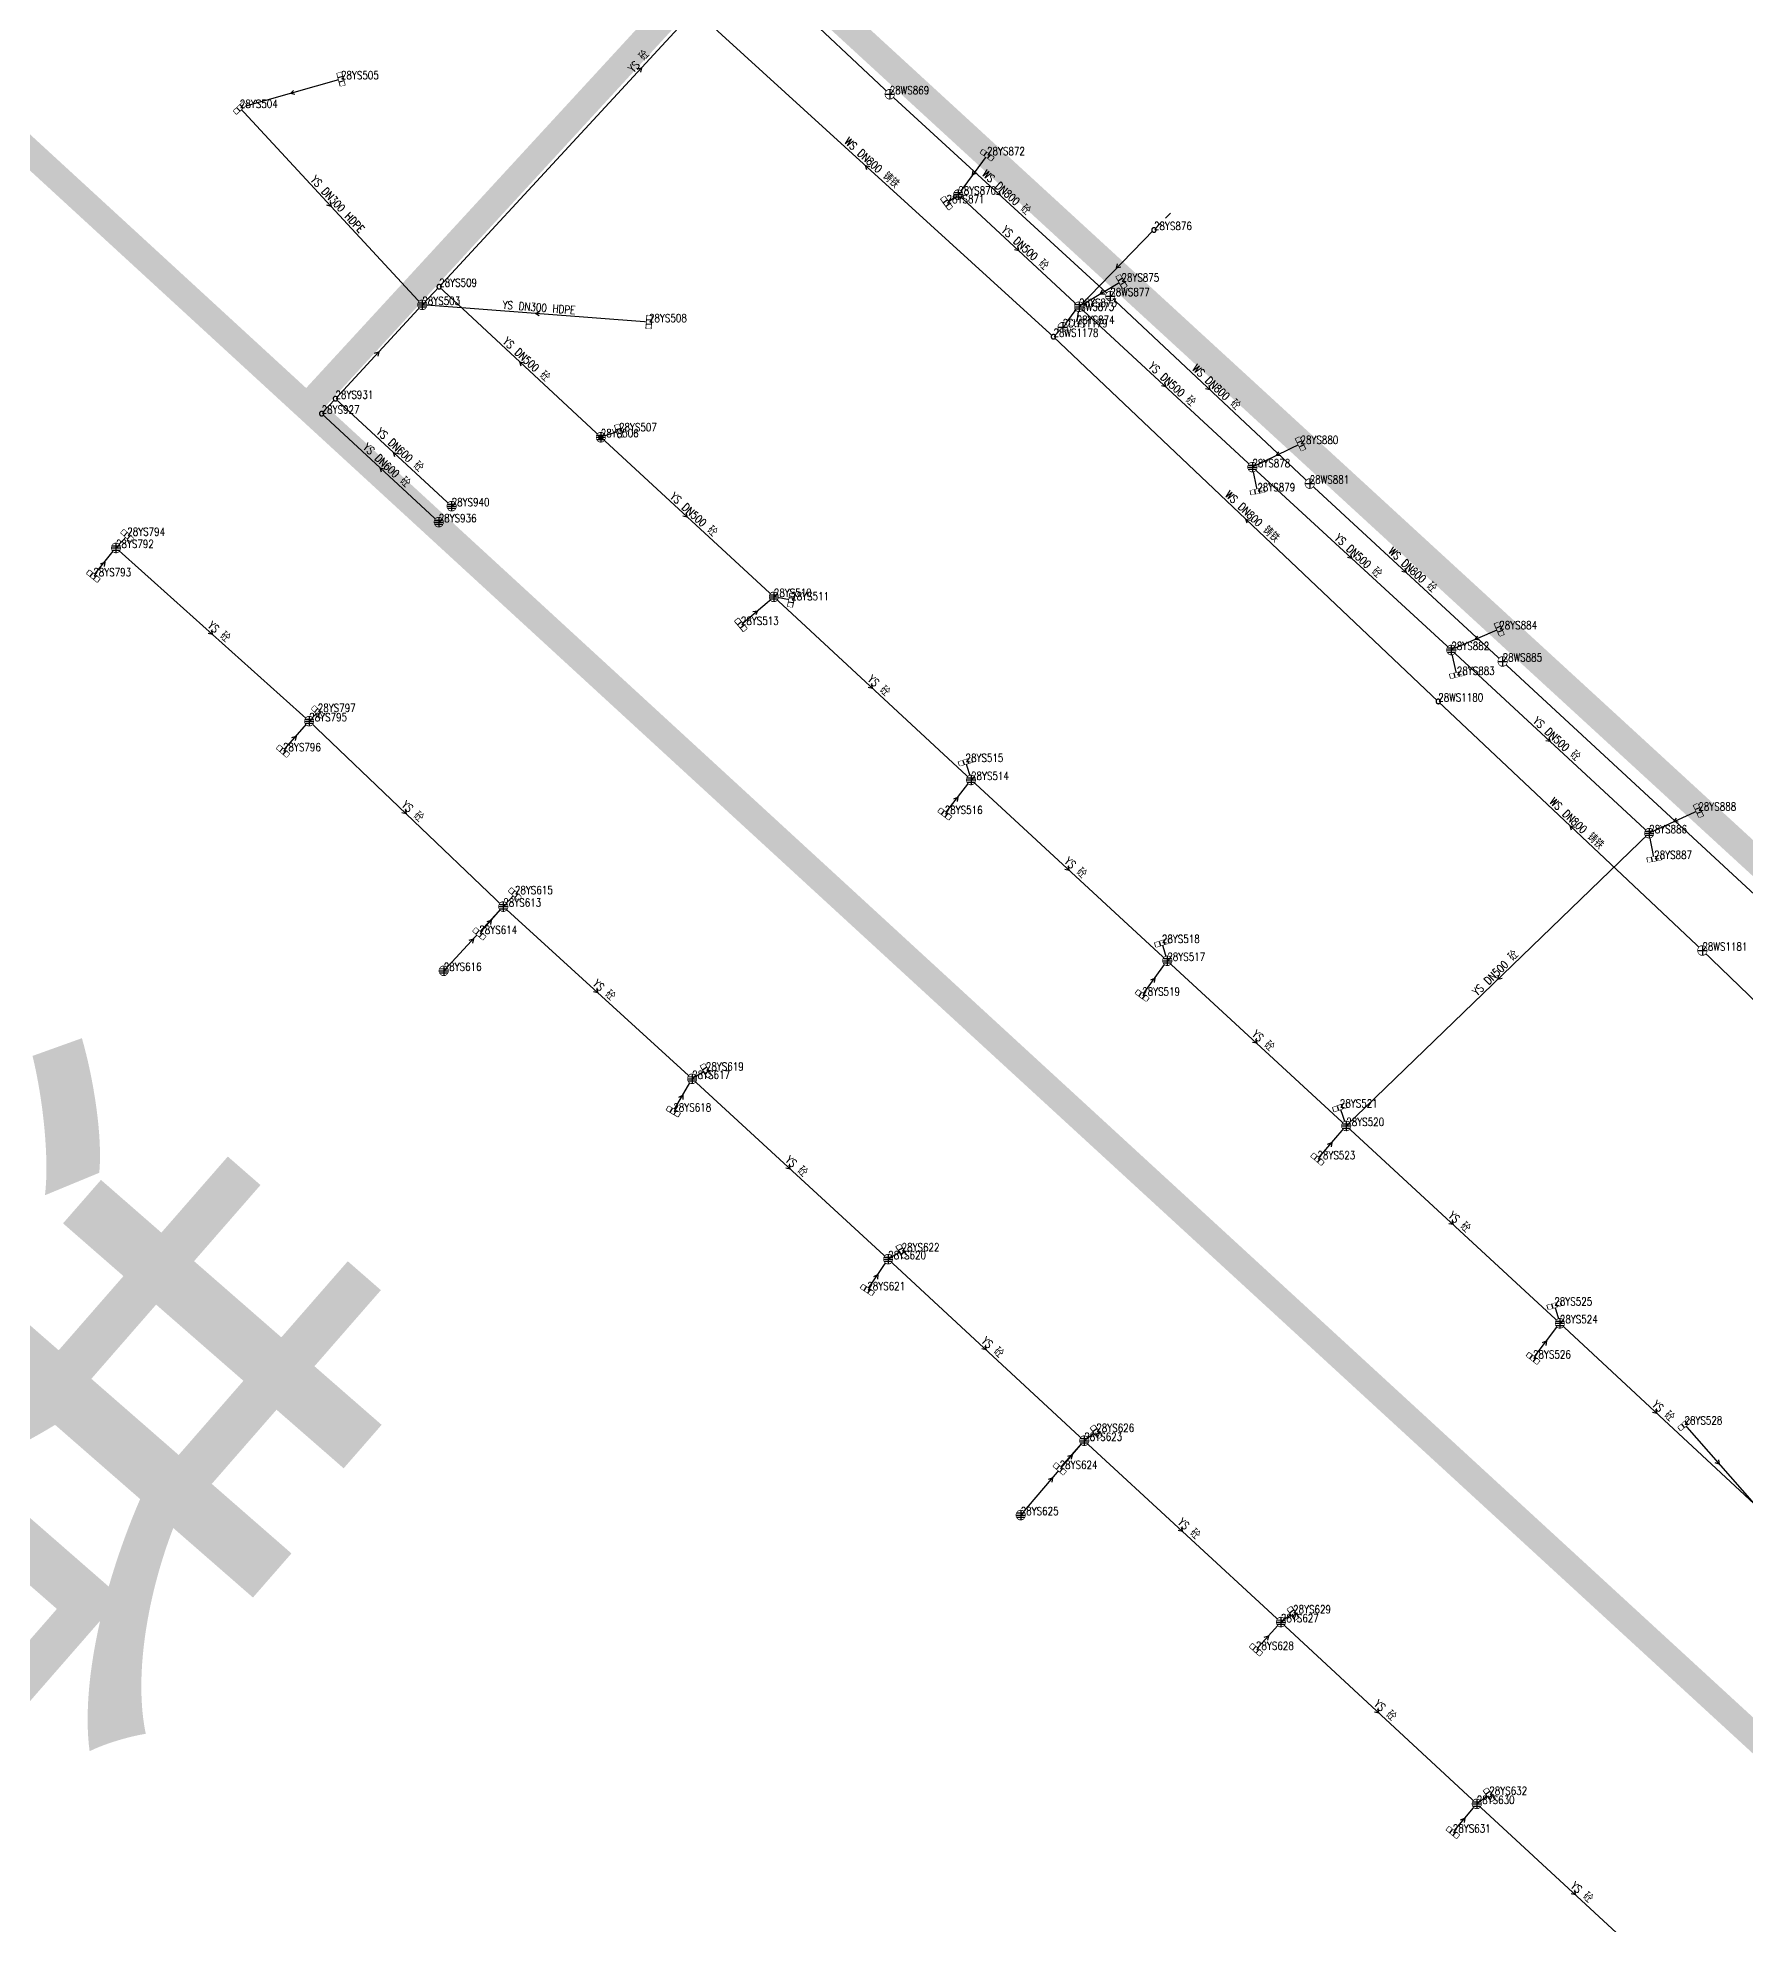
# Model space of a CAD drawing. Extents: x 78813 to 99477, y 2421021 to 2448125.
# Drawn here: x 84166.5 to 84358.6, y 2431979.2 to 2432191.4 of the extents above; entities that cross this region are included whole.
import ezdxf
from ezdxf.enums import TextEntityAlignment as Align

# ---------------------------------------------------------------- set-up
doc = ezdxf.new("R2010")
doc.units = 0
doc.set_wipeout_variables(frame=1)
doc.layers.get('0').update_dxf_attribs({"linetype": 'CONTINUOUS'})
for name, color, linetype in [('DX_WS', 16, 'CONTINUOUS'), ('DX_YS', 42, 'CONTINUOUS'), ('道路', 5, 'CONTINUOUS')]:
    doc.layers.add(name, color=color, linetype=linetype)
for name, color, linetype, true_color in [('WSLINE', 7, 'CONTINUOUS', 0x7f0000), ('YSANNEXE', 7, 'CONTINUOUS', 0xcc9900), ('YSLINE', 7, 'CONTINUOUS', 0xcc9900)]:
    doc.layers.add(name, color=color, linetype=linetype, true_color=true_color)
doc.layers.add('道路名称', color=7, linetype='CONTINUOUS', lineweight=0)
doc.styles.add('CcNameZT', font='txt.SHX', dxfattribs={"width": 0.8, "bigfont": 'HZTXT.SHX'})
doc.styles.get("Standard").update_dxf_attribs({"font": 'txt.shx', "bigfont": 'hztxt.shx'})
doc.styles.add('宋体0.7', font='', dxfattribs={"width": 0.7})
doc.styles.get('宋体0.7').set_extended_font_data('SimSun')

# ---------------------------------------------------------------- blocks, each defined once
blk = doc.blocks.new('PS管线点')
blk.add_wipeout([(0.5, 0), (0.5, 0.03), (0.5, 0.07), (0.49, 0.1), (0.48, 0.14), (0.47, 0.17), (0.46, 0.2), (0.44, 0.23), (0.42, 0.26), (0.4, 0.29), (0.38, 0.32), (0.36, 0.35), (0.33, 0.37), (0.31, 0.39), (0.28, 0.41), (0.25, 0.43), (0.22, 0.45), (0.19, 0.46), (0.15, 0.48), (0.12, 0.49), (0.09, 0.49), (0.05, 0.5), (0.02, 0.5), (-0.02, 0.5), (-0.05, 0.5), (-0.09, 0.49), (-0.12, 0.49), (-0.15, 0.48), (-0.19, 0.46), (-0.22, 0.45), (-0.25, 0.43), (-0.28, 0.41), (-0.31, 0.39), (-0.33, 0.37), (-0.36, 0.35), (-0.38, 0.32), (-0.4, 0.29), (-0.42, 0.26), (-0.44, 0.23), (-0.46, 0.2), (-0.47, 0.17), (-0.48, 0.14), (-0.49, 0.1), (-0.5, 0.07), (-0.5, 0.03), (-0.5, 0), (-0.5, -0.03), (-0.5, -0.07), (-0.49, -0.1), (-0.48, -0.14), (-0.47, -0.17), (-0.46, -0.2), (-0.44, -0.23), (-0.42, -0.26), (-0.4, -0.29), (-0.38, -0.32), (-0.36, -0.35), (-0.33, -0.37), (-0.31, -0.39), (-0.28, -0.41), (-0.25, -0.43), (-0.22, -0.45), (-0.19, -0.46), (-0.15, -0.48), (-0.12, -0.49), (-0.09, -0.49), (-0.05, -0.5), (-0.02, -0.5), (0.02, -0.5), (0.05, -0.5), (0.09, -0.49), (0.12, -0.49), (0.15, -0.48), (0.19, -0.46), (0.22, -0.45), (0.25, -0.43), (0.28, -0.41), (0.31, -0.39), (0.33, -0.37), (0.36, -0.35), (0.38, -0.32), (0.4, -0.29), (0.42, -0.26), (0.44, -0.23), (0.46, -0.2), (0.47, -0.17), (0.48, -0.14), (0.49, -0.1), (0.5, -0.07)])
blk.add_lwpolyline([(0.5, 0), (0.5, 0.03), (0.5, 0.07), (0.49, 0.1), (0.48, 0.14), (0.47, 0.17), (0.46, 0.2), (0.44, 0.23), (0.42, 0.26), (0.4, 0.29), (0.38, 0.32), (0.36, 0.35), (0.33, 0.37), (0.31, 0.39), (0.28, 0.41), (0.25, 0.43), (0.22, 0.45), (0.19, 0.46), (0.15, 0.48), (0.12, 0.49), (0.09, 0.49), (0.05, 0.5), (0.02, 0.5), (-0.02, 0.5), (-0.05, 0.5), (-0.09, 0.49), (-0.12, 0.49), (-0.15, 0.48), (-0.19, 0.46), (-0.22, 0.45), (-0.25, 0.43), (-0.28, 0.41), (-0.31, 0.39), (-0.33, 0.37), (-0.36, 0.35), (-0.38, 0.32), (-0.4, 0.29), (-0.42, 0.26), (-0.44, 0.23), (-0.46, 0.2), (-0.47, 0.17), (-0.48, 0.14), (-0.49, 0.1), (-0.5, 0.07), (-0.5, 0.03), (-0.5, 0), (-0.5, -0.03), (-0.5, -0.07), (-0.49, -0.1), (-0.48, -0.14), (-0.47, -0.17), (-0.46, -0.2), (-0.44, -0.23), (-0.42, -0.26), (-0.4, -0.29), (-0.38, -0.32), (-0.36, -0.35), (-0.33, -0.37), (-0.31, -0.39), (-0.28, -0.41), (-0.25, -0.43), (-0.22, -0.45), (-0.19, -0.46), (-0.15, -0.48), (-0.12, -0.49), (-0.09, -0.49), (-0.05, -0.5), (-0.02, -0.5), (0.02, -0.5), (0.05, -0.5), (0.09, -0.49), (0.12, -0.49), (0.15, -0.48), (0.19, -0.46), (0.22, -0.45), (0.25, -0.43), (0.28, -0.41), (0.31, -0.39), (0.33, -0.37), (0.36, -0.35), (0.38, -0.32), (0.4, -0.29), (0.42, -0.26), (0.44, -0.23), (0.46, -0.2), (0.47, -0.17), (0.48, -0.14), (0.49, -0.1), (0.5, -0.07), (0.5, 0)], close=True)
blk = doc.blocks.new('PS污水井')
blk.add_lwpolyline([(1, 0), (1, 0.07), (0.99, 0.14), (0.98, 0.21), (0.96, 0.28), (0.94, 0.34), (0.91, 0.41), (0.88, 0.47), (0.85, 0.53), (0.81, 0.59), (0.77, 0.64), (0.72, 0.69), (0.67, 0.74), (0.62, 0.79), (0.56, 0.83), (0.5, 0.87), (0.44, 0.9), (0.37, 0.93), (0.31, 0.95), (0.24, 0.97), (0.17, 0.98), (0.1, 0.99), (0.03, 1), (-0.03, 1), (-0.1, 0.99), (-0.17, 0.98), (-0.24, 0.97), (-0.31, 0.95), (-0.37, 0.93), (-0.44, 0.9), (-0.5, 0.87), (-0.56, 0.83), (-0.62, 0.79), (-0.67, 0.74), (-0.72, 0.69), (-0.77, 0.64), (-0.81, 0.59), (-0.85, 0.53), (-0.88, 0.47), (-0.91, 0.41), (-0.94, 0.34), (-0.96, 0.28), (-0.98, 0.21), (-0.99, 0.14), (-1, 0.07), (-1, 0), (-1, -0.07), (-0.99, -0.14), (-0.98, -0.21), (-0.96, -0.28), (-0.94, -0.34), (-0.91, -0.41), (-0.88, -0.47), (-0.85, -0.53), (-0.81, -0.59), (-0.77, -0.64), (-0.72, -0.69), (-0.67, -0.74), (-0.62, -0.79), (-0.56, -0.83), (-0.5, -0.87), (-0.44, -0.9), (-0.37, -0.93), (-0.31, -0.95), (-0.24, -0.97), (-0.17, -0.98), (-0.1, -0.99), (-0.03, -1), (0.03, -1), (0.1, -0.99), (0.17, -0.98), (0.24, -0.97), (0.31, -0.95), (0.37, -0.93), (0.44, -0.9), (0.5, -0.87), (0.56, -0.83), (0.62, -0.79), (0.67, -0.74), (0.72, -0.69), (0.77, -0.64), (0.81, -0.59), (0.85, -0.53), (0.88, -0.47), (0.91, -0.41), (0.94, -0.34), (0.96, -0.28), (0.98, -0.21), (0.99, -0.14), (1, 0)], close=True)
blk.add_wipeout([(1, 0), (1, 0.07), (0.99, 0.14), (0.98, 0.21), (0.96, 0.28), (0.94, 0.34), (0.91, 0.41), (0.88, 0.47), (0.85, 0.53), (0.81, 0.59), (0.77, 0.64), (0.72, 0.69), (0.67, 0.74), (0.62, 0.79), (0.56, 0.83), (0.5, 0.87), (0.44, 0.9), (0.37, 0.93), (0.31, 0.95), (0.24, 0.97), (0.17, 0.98), (0.1, 0.99), (0.03, 1), (-0.03, 1), (-0.1, 0.99), (-0.17, 0.98), (-0.24, 0.97), (-0.31, 0.95), (-0.37, 0.93), (-0.44, 0.9), (-0.5, 0.87), (-0.56, 0.83), (-0.62, 0.79), (-0.67, 0.74), (-0.72, 0.69), (-0.77, 0.64), (-0.81, 0.59), (-0.85, 0.53), (-0.88, 0.47), (-0.91, 0.41), (-0.94, 0.34), (-0.96, 0.28), (-0.98, 0.21), (-0.99, 0.14), (-1, 0.07), (-1, 0), (-1, -0.07), (-0.99, -0.14), (-0.98, -0.21), (-0.96, -0.28), (-0.94, -0.34), (-0.91, -0.41), (-0.88, -0.47), (-0.85, -0.53), (-0.81, -0.59), (-0.77, -0.64), (-0.72, -0.69), (-0.67, -0.74), (-0.62, -0.79), (-0.56, -0.83), (-0.5, -0.87), (-0.44, -0.9), (-0.37, -0.93), (-0.31, -0.95), (-0.24, -0.97), (-0.17, -0.98), (-0.1, -0.99), (-0.03, -1), (0.03, -1), (0.1, -0.99), (0.17, -0.98), (0.24, -0.97), (0.31, -0.95), (0.37, -0.93), (0.44, -0.9), (0.5, -0.87), (0.56, -0.83), (0.62, -0.79), (0.67, -0.74), (0.72, -0.69), (0.77, -0.64), (0.81, -0.59), (0.85, -0.53), (0.88, -0.47), (0.91, -0.41), (0.94, -0.34), (0.96, -0.28), (0.98, -0.21), (0.99, -0.14)])
for p, q in [((-1, 0), (0, 0)), ((0, 1), (0, 0)), ((0, 0), (0, -1)), ((0, 0), (1, 0))]:
    blk.add_line(p, q)
blk = doc.blocks.new('PS出水口')
for points in [[(0, 0), (1.97, 0)], [(1.15, -0.88), (1.97, 0), (1.11, 0.93)]]:
    blk.add_lwpolyline(points)
blk = doc.blocks.new('LX')
for p, q in [((-0.866, 0.5), (0, 0)), ((0, 0), (-0.866, -0.5))]:
    blk.add_line(p, q)
blk = doc.blocks.new('PS雨篦')
blk.add_lwpolyline([(-1.5, 0.5), (0, 0.5), (1.5, 0.5), (1.5, -0.5), (0, -0.5), (-1.5, -0.5)], close=True)
blk.add_wipeout([(-1.5, 0.5), (0, 0.5), (1.5, 0.5), (1.5, -0.5), (0, -0.5), (-1.5, -0.5)])
for p, q in [((-0.51, -0.5), (-0.51, 0.5)), ((0.49, -0.5), (0.49, 0.5))]:
    blk.add_line(p, q)
blk = doc.blocks.new('PS雨水井')
blk.add_lwpolyline([(1, 0), (1, 0.07), (0.99, 0.14), (0.98, 0.21), (0.96, 0.28), (0.94, 0.34), (0.91, 0.41), (0.88, 0.47), (0.85, 0.53), (0.81, 0.59), (0.77, 0.64), (0.72, 0.69), (0.67, 0.74), (0.62, 0.79), (0.56, 0.83), (0.5, 0.87), (0.44, 0.9), (0.37, 0.93), (0.31, 0.95), (0.24, 0.97), (0.17, 0.98), (0.1, 0.99), (0.03, 1), (-0.03, 1), (-0.1, 0.99), (-0.17, 0.98), (-0.24, 0.97), (-0.31, 0.95), (-0.37, 0.93), (-0.44, 0.9), (-0.5, 0.87), (-0.56, 0.83), (-0.62, 0.79), (-0.67, 0.74), (-0.72, 0.69), (-0.77, 0.64), (-0.81, 0.59), (-0.85, 0.53), (-0.88, 0.47), (-0.91, 0.41), (-0.94, 0.34), (-0.96, 0.28), (-0.98, 0.21), (-0.99, 0.14), (-1, 0.07), (-1, 0), (-1, -0.07), (-0.99, -0.14), (-0.98, -0.21), (-0.96, -0.28), (-0.94, -0.34), (-0.91, -0.41), (-0.88, -0.47), (-0.85, -0.53), (-0.81, -0.59), (-0.77, -0.64), (-0.72, -0.69), (-0.67, -0.74), (-0.62, -0.79), (-0.56, -0.83), (-0.5, -0.87), (-0.44, -0.9), (-0.37, -0.93), (-0.31, -0.95), (-0.24, -0.97), (-0.17, -0.98), (-0.1, -0.99), (-0.03, -1), (0.03, -1), (0.1, -0.99), (0.17, -0.98), (0.24, -0.97), (0.31, -0.95), (0.37, -0.93), (0.44, -0.9), (0.5, -0.87), (0.56, -0.83), (0.62, -0.79), (0.67, -0.74), (0.72, -0.69), (0.77, -0.64), (0.81, -0.59), (0.85, -0.53), (0.88, -0.47), (0.91, -0.41), (0.94, -0.34), (0.96, -0.28), (0.98, -0.21), (0.99, -0.14), (1, 0)], close=True)
blk.add_wipeout([(1, 0), (1, 0.07), (0.99, 0.14), (0.98, 0.21), (0.96, 0.28), (0.94, 0.34), (0.91, 0.41), (0.88, 0.47), (0.85, 0.53), (0.81, 0.59), (0.77, 0.64), (0.72, 0.69), (0.67, 0.74), (0.62, 0.79), (0.56, 0.83), (0.5, 0.87), (0.44, 0.9), (0.37, 0.93), (0.31, 0.95), (0.24, 0.97), (0.17, 0.98), (0.1, 0.99), (0.03, 1), (-0.03, 1), (-0.1, 0.99), (-0.17, 0.98), (-0.24, 0.97), (-0.31, 0.95), (-0.37, 0.93), (-0.44, 0.9), (-0.5, 0.87), (-0.56, 0.83), (-0.62, 0.79), (-0.67, 0.74), (-0.72, 0.69), (-0.77, 0.64), (-0.81, 0.59), (-0.85, 0.53), (-0.88, 0.47), (-0.91, 0.41), (-0.94, 0.34), (-0.96, 0.28), (-0.98, 0.21), (-0.99, 0.14), (-1, 0.07), (-1, 0), (-1, -0.07), (-0.99, -0.14), (-0.98, -0.21), (-0.96, -0.28), (-0.94, -0.34), (-0.91, -0.41), (-0.88, -0.47), (-0.85, -0.53), (-0.81, -0.59), (-0.77, -0.64), (-0.72, -0.69), (-0.67, -0.74), (-0.62, -0.79), (-0.56, -0.83), (-0.5, -0.87), (-0.44, -0.9), (-0.37, -0.93), (-0.31, -0.95), (-0.24, -0.97), (-0.17, -0.98), (-0.1, -0.99), (-0.03, -1), (0.03, -1), (0.1, -0.99), (0.17, -0.98), (0.24, -0.97), (0.31, -0.95), (0.37, -0.93), (0.44, -0.9), (0.5, -0.87), (0.56, -0.83), (0.62, -0.79), (0.67, -0.74), (0.72, -0.69), (0.77, -0.64), (0.81, -0.59), (0.85, -0.53), (0.88, -0.47), (0.91, -0.41), (0.94, -0.34), (0.96, -0.28), (0.98, -0.21), (0.99, -0.14)])
for p, q in [((-1, 0), (0, 0)), ((-0.88, 0.48), (0, 0.47)), ((0, 1), (0, 0)), ((0, 0.47), (0.88, 0.47)), ((0, 0), (0, -1)), ((0, 0), (1, 0)), ((-0.88, -0.48), (0, -0.48)), ((0, -0.48), (0.88, -0.48))]:
    blk.add_line(p, q)
blk = doc.blocks.new('PS非普查')
blk.add_lwpolyline([(3.7, 0), (5.3, 0)])
blk.add_wipeout([(0.5, 0), (0.5, 0.03), (0.5, 0.07), (0.49, 0.1), (0.48, 0.14), (0.47, 0.17), (0.46, 0.2), (0.44, 0.23), (0.42, 0.26), (0.4, 0.29), (0.38, 0.32), (0.36, 0.35), (0.33, 0.37), (0.31, 0.39), (0.28, 0.41), (0.25, 0.43), (0.22, 0.45), (0.19, 0.46), (0.15, 0.48), (0.12, 0.49), (0.09, 0.49), (0.05, 0.5), (0.02, 0.5), (-0.02, 0.5), (-0.05, 0.5), (-0.09, 0.49), (-0.12, 0.49), (-0.15, 0.48), (-0.19, 0.46), (-0.22, 0.45), (-0.25, 0.43), (-0.28, 0.41), (-0.31, 0.39), (-0.33, 0.37), (-0.36, 0.35), (-0.38, 0.32), (-0.4, 0.29), (-0.42, 0.26), (-0.44, 0.23), (-0.46, 0.2), (-0.47, 0.17), (-0.48, 0.14), (-0.49, 0.1), (-0.5, 0.07), (-0.5, 0.03), (-0.5, 0), (-0.5, -0.03), (-0.5, -0.07), (-0.49, -0.1), (-0.48, -0.14), (-0.47, -0.17), (-0.46, -0.2), (-0.44, -0.23), (-0.42, -0.26), (-0.4, -0.29), (-0.38, -0.32), (-0.36, -0.35), (-0.33, -0.37), (-0.31, -0.39), (-0.28, -0.41), (-0.25, -0.43), (-0.22, -0.45), (-0.19, -0.46), (-0.15, -0.48), (-0.12, -0.49), (-0.09, -0.49), (-0.05, -0.5), (-0.02, -0.5), (0.02, -0.5), (0.05, -0.5), (0.09, -0.49), (0.12, -0.49), (0.15, -0.48), (0.19, -0.46), (0.22, -0.45), (0.25, -0.43), (0.28, -0.41), (0.31, -0.39), (0.33, -0.37), (0.36, -0.35), (0.38, -0.32), (0.4, -0.29), (0.42, -0.26), (0.44, -0.23), (0.46, -0.2), (0.47, -0.17), (0.48, -0.14), (0.49, -0.1), (0.5, -0.07)])
blk.add_line((0.5, 0), (2.1, 0))
blk.add_lwpolyline([(0.5, 0), (0.5, 0.03), (0.5, 0.07), (0.49, 0.1), (0.48, 0.14), (0.47, 0.17), (0.46, 0.2), (0.44, 0.23), (0.42, 0.26), (0.4, 0.29), (0.38, 0.32), (0.36, 0.35), (0.33, 0.37), (0.31, 0.39), (0.28, 0.41), (0.25, 0.43), (0.22, 0.45), (0.19, 0.46), (0.15, 0.48), (0.12, 0.49), (0.09, 0.49), (0.05, 0.5), (0.02, 0.5), (-0.02, 0.5), (-0.05, 0.5), (-0.09, 0.49), (-0.12, 0.49), (-0.15, 0.48), (-0.19, 0.46), (-0.22, 0.45), (-0.25, 0.43), (-0.28, 0.41), (-0.31, 0.39), (-0.33, 0.37), (-0.36, 0.35), (-0.38, 0.32), (-0.4, 0.29), (-0.42, 0.26), (-0.44, 0.23), (-0.46, 0.2), (-0.47, 0.17), (-0.48, 0.14), (-0.49, 0.1), (-0.5, 0.07), (-0.5, 0.03), (-0.5, 0), (-0.5, -0.03), (-0.5, -0.07), (-0.49, -0.1), (-0.48, -0.14), (-0.47, -0.17), (-0.46, -0.2), (-0.44, -0.23), (-0.42, -0.26), (-0.4, -0.29), (-0.38, -0.32), (-0.36, -0.35), (-0.33, -0.37), (-0.31, -0.39), (-0.28, -0.41), (-0.25, -0.43), (-0.22, -0.45), (-0.19, -0.46), (-0.15, -0.48), (-0.12, -0.49), (-0.09, -0.49), (-0.05, -0.5), (-0.02, -0.5), (0.02, -0.5), (0.05, -0.5), (0.09, -0.49), (0.12, -0.49), (0.15, -0.48), (0.19, -0.46), (0.22, -0.45), (0.25, -0.43), (0.28, -0.41), (0.31, -0.39), (0.33, -0.37), (0.36, -0.35), (0.38, -0.32), (0.4, -0.29), (0.42, -0.26), (0.44, -0.23), (0.46, -0.2), (0.47, -0.17), (0.48, -0.14), (0.49, -0.1), (0.5, -0.07), (0.5, 0)], close=True)
blk = doc.blocks.new('测量点')
h = blk.add_hatch(color=256)
edge = h.paths.add_edge_path()
edge.add_arc((0, 0), 0.5, 0, 360)
blk.add_circle((0, 0), 0.5)
blk = doc.blocks.new('gc01')
h = blk.add_hatch(color=256)
edge = h.paths.add_edge_path()
edge.add_arc((0, 0), 0.5, 0, 360)
edge.add_arc((0, 0), 0.5, 0, 360)
blk.add_circle((0, 0), 0.5)

msp = doc.modelspace()

# ---------------------------------------------------------------- linework, layer by layer
at = {"layer": 'WSLINE'}
for p, q in [((84229.44, 2432216.07), (84262.38, 2432185.08)), ((84238.51, 2432196.33), (84280.8, 2432157.8)), ((84262.38, 2432185.08), (84287.19, 2432162.38)), ((84283.2, 2432160.73), (84281.84, 2432158.87)), ((84287.19, 2432162.38), (84309.63, 2432141.28)), ((84281.84, 2432158.87), (84280.8, 2432157.8)), ((84280.8, 2432157.8), (84324.09, 2432116.77)), ((84309.63, 2432141.28), (84331.33, 2432121.27)), ((84331.33, 2432121.27), (84419.57, 2432039.55)), ((84324.09, 2432116.77), (84353.8, 2432088.75)), ((84353.8, 2432088.75), (84367.64, 2432075.4))]:
    msp.add_line(p, q, dxfattribs=at)
at = {"layer": 'YSLINE'}
for p, q in [((84211.7, 2432163.43), (84257.21, 2432212.69)), ((84200.65, 2432186.77), (84189.28, 2432183.55)), ((84189.28, 2432183.55), (84209.8, 2432161.39)), ((84273.33, 2432178.23), (84270.09, 2432173.79)), ((84268.78, 2432172.84), (84270.09, 2432173.79)), ((84270.09, 2432173.79), (84283.69, 2432161.18)), ((84209.8, 2432161.39), (84211.7, 2432163.43)), ((84229.88, 2432146.49), (84211.7, 2432163.43)), ((84200.03, 2432150.83), (84209.8, 2432161.39)), ((84235.3, 2432159.45), (84209.8, 2432161.39)), ((84283.42, 2432159.24), (84283.69, 2432161.18)), ((84198.48, 2432149.15), (84200.03, 2432150.83)), ((84213.1, 2432138.74), (84200.03, 2432150.83)), ((84211.65, 2432136.94), (84198.48, 2432149.15)), ((84231.93, 2432147.17), (84229.88, 2432146.49)), ((84229.88, 2432146.49), (84249.35, 2432128.54)), ((84308.59, 2432145.74), (84303.18, 2432143.13)), ((84303.74, 2432140.41), (84303.18, 2432143.13)), ((84176.61, 2432135.42), (84175.34, 2432134.04)), ((84172.79, 2432130.86), (84175.34, 2432134.04)), ((84175.34, 2432134.04), (84197.08, 2432114.55)), ((84245.64, 2432125.39), (84249.35, 2432128.54)), ((84249.35, 2432128.54), (84271.53, 2432107.94)), ((84251.3, 2432128.15), (84249.35, 2432128.54)), ((84326.18, 2432119.77), (84325.56, 2432122.56)), ((84194.13, 2432111.17), (84197.08, 2432114.55)), ((84198.04, 2432115.6), (84197.08, 2432114.55)), ((84197.08, 2432114.55), (84218.91, 2432093.69)), ((84270.91, 2432109.97), (84271.53, 2432107.94)), ((84268.57, 2432104.11), (84271.53, 2432107.94)), ((84271.53, 2432107.94), (84293.61, 2432087.6)), ((84353.35, 2432104.49), (84347.82, 2432101.95)), ((84347.82, 2432101.95), (84313.74, 2432069.02)), ((84348.38, 2432099.06), (84347.82, 2432101.95)), ((84220.22, 2432095.1), (84218.91, 2432093.69)), ((84212.21, 2432086.47), (84218.91, 2432093.69)), ((84216.21, 2432090.63), (84218.91, 2432093.69)), ((84218.91, 2432093.69), (84240.16, 2432074.32)), ((84293, 2432089.6), (84293.61, 2432087.6)), ((84290.78, 2432083.68), (84293.61, 2432087.6)), ((84293.61, 2432087.6), (84313.74, 2432069.02)), ((84238.04, 2432070.65), (84240.16, 2432074.32)), ((84241.7, 2432075.25), (84240.16, 2432074.32)), ((84240.16, 2432074.32), (84262.21, 2432054.03)), ((84313.02, 2432071.1), (84313.74, 2432069.02)), ((84310.5, 2432065.27), (84313.74, 2432069.02)), ((84313.74, 2432069.02), (84337.77, 2432046.81)), ((84263.72, 2432054.92), (84262.21, 2432054.03)), ((84259.86, 2432050.55), (84262.21, 2432054.03)), ((84262.21, 2432054.03), (84284.27, 2432033.61)), ((84337.15, 2432048.82), (84337.77, 2432046.81)), ((84334.75, 2432042.86), (84337.77, 2432046.81)), ((84337.77, 2432046.81), (84359.62, 2432026.5)), ((84351.79, 2432035.44), (84359.62, 2432026.5)), ((84277.12, 2432025.24), (84284.27, 2432033.61)), ((84281.5, 2432030.44), (84284.27, 2432033.61)), ((84285.62, 2432034.6), (84284.27, 2432033.61)), ((84284.27, 2432033.61), (84306.39, 2432013.2)), ((84307.76, 2432014.19), (84306.39, 2432013.2)), ((84303.58, 2432010.09), (84306.39, 2432013.2)), ((84306.39, 2432013.2), (84328.42, 2431992.75)), ((84325.73, 2431989.53), (84328.42, 2431992.75)), ((84329.83, 2431993.78), (84328.42, 2431992.75)), ((84328.42, 2431992.75), (84350.62, 2431972.28))]:
    msp.add_line(p, q, dxfattribs=at)

# ---------------------------------------------------------------- block references
at = {"layer": 'DX_WS', "yscale": 0.5, "zscale": 0.5}
for name, p, xscale, rotation in [('LX', (84259.66, 2432177.06), 0.5000000001235999, 137.4186154166185), ('LX', (84274.79, 2432173.73), 0.4999999999256761, 317.4186185119841), ('PS出水口', (84283.2, 2432160.73, 3.75), 0.4999999999170876, 53.87357839595994), ('LX', (84298.41, 2432151.83), 0.5000000000878982, 316.8456606964688), ('LX', (84302.44, 2432137.29), 0.4999999999681816, 136.2726998466811), ('LX', (84320.48, 2432131.27), 0.4999999999256761, 317.4186185119841), ('LX', (84338.94, 2432102.76), 0.500000000099427, 136.8456576255853)]:
    msp.add_blockref(name, p, dxfattribs=dict(at, xscale=xscale, rotation=rotation))
at = {"layer": 'YSANNEXE', "yscale": 0.5, "zscale": 0.5}
for p, xscale, rotation in [((84234.45, 2432188.06), 0.4999999998621667, 47.55549698130921), ((84194.96, 2432185.16), 0.5000000000228597, 195.9515659454837), ((84271.71, 2432176.01), 0.5000000001360696, 233.7667804250902), ((84199.54, 2432172.47), 0.4999999998299261, 312.8349561583958), ((84276.89, 2432167.48), 0.4999999999256761, 317.4186185119841), ((84222.55, 2432160.42), 0.4999999999976564, 175.8980431182957), ((84204.92, 2432156.11), 0.5000000000658894, 46.98253920664027), ((84220.79, 2432154.96), 0.5000000000109518, 136.9369130337061), ((84293.43, 2432152.15), 0.4999999999256761, 317.4186185119841), ((84206.57, 2432144.78), 0.500000000145689, 137.509870812667), ((84305.88, 2432144.43), 0.5000000000446925, 205.6918484609163), ((84205.07, 2432143.04), 0.5000000000109518, 136.9369130337061), ((84239.61, 2432137.52), 0.4999999999256761, 317.4186185119841), ((84314.37, 2432132.84), 0.4999999999256761, 317.4186185119841), ((84186.21, 2432124.3), 0.4999999999871826, 317.9915762995381), ((84328.25, 2432123.73), 0.5000000000843666, 203.4000172940111), ((84260.44, 2432118.24), 0.5000000000878982, 316.8456606964688), ((84336.69, 2432112.25), 0.4999999999256761, 317.4186185119841), ((84208, 2432104.12), 0.5000000001472552, 316.2727028938216), ((84350.59, 2432103.22), 0.5000000000906448, 204.5459328848017), ((84282.57, 2432097.77), 0.4999999999256761, 317.4186185119841), ((84229.53, 2432084), 0.4999999999256761, 317.4186185119841), ((84330.78, 2432085.48), 0.49999999992003, 224.0264978868281), ((84303.68, 2432078.31), 0.4999999999256761, 317.4186185119841), ((84251.18, 2432064.17), 0.4999999999256761, 317.4186185119841), ((84325.75, 2432057.91), 0.4999999999256761, 317.4186185119841), ((84273.24, 2432043.82), 0.4999999999256761, 317.4186185119841), ((84348.69, 2432036.66), 0.5000000000878982, 316.8456606964688), ((84355.7, 2432030.97), 0.4999999999667166, 311.1160827600074), ((84295.33, 2432023.41), 0.4999999999256761, 317.4186185119841), ((84317.4, 2432002.97), 0.5000000000878982, 316.8456606964688), ((84339.52, 2431982.51), 0.4999999999256761, 317.4186185119841)]:
    msp.add_blockref('LX', p, dxfattribs=dict(at, xscale=xscale, rotation=rotation))

# ---------------------------------------------------------------- texts
at = {"layer": 'DX_WS', "style": 'CcNameZT', "width": 0.8}
for s, rotation, p in [(' WS DN800 铸铁', 317.6588, (84259.83, 2432177.25, 4.36)), (' WS DN800 砼', 317.5384, (84274.96, 2432173.92, 2.03)), (' WS DN800 砼', 316.76, (84298.58, 2432152.02, 2.25)), (' WS DN800 铸铁', 316.5403, (84302.62, 2432137.47, 4.53)), (' WS DN800 砼', 317.3091, (84320.65, 2432131.46, 2.37)), (' WS DN800 铸铁', 316.6806, (84339.12, 2432102.95, 4.64))]:
    msp.add_text(s, height=0.9, rotation=rotation, dxfattribs=at).set_placement(p, align=Align.CENTER)
at = {"layer": 'DX_YS', "style": 'CcNameZT', "width": 0.8}
for s, rotation, p in [(' YS 砼', 47.2718, (84234.27, 2432188.23, 2.84)), (' YS DN300 HDPE', 312.8143, (84199.73, 2432172.64, 4.21)), (' YS DN500 砼', 317.1808, (84277.06, 2432167.67, 3.66)), (' YS DN300 HDPE', 355.6437, (84222.57, 2432160.67, 4.1)), (' YS DN500 砼', 317.0371, (84220.96, 2432155.14, 3.28)), (' YS DN500 砼', 317.186, (84293.6, 2432152.34, 3.75)), (' YS DN600 砼', 317.1682, (84205.24, 2432143.23, 2.58)), (' YS DN600 砼', 317.235, (84206.74, 2432144.97, 2.33)), (' YS DN500 砼', 317.3202, (84239.78, 2432137.7, 3.28)), (' YS DN500 砼', 317.4144, (84314.54, 2432133.03, 3.77)), (' YS 砼', 318.121, (84186.38, 2432124.49, 2.98)), (' YS 砼', 317.1175, (84260.61, 2432118.43, 2.84)), (' YS DN500 砼', 317.2133, (84336.86, 2432112.44, 3.74)), (' YS 砼', 316.3014, (84208.17, 2432104.3, 2.89)), (' YS 砼', 317.3514, (84282.74, 2432097.95, 2.68)), (' YS DN500 砼', 44.0178, (84330.61, 2432085.66, 3.67)), (' YS 砼', 317.6405, (84229.7, 2432084.19, 2.79)), (' YS 砼', 317.281, (84303.85, 2432078.49, 2.65)), (' YS 砼', 317.3893, (84251.35, 2432064.36, 2.91)), (' YS 砼', 317.2558, (84325.92, 2432058.1, 2.8)), (' YS 砼', 317.2125, (84273.41, 2432044, 2.77)), (' YS 砼', 317.3039, (84295.5, 2432023.59, 2.79)), (' YS 砼', 317.111, (84317.57, 2432003.16, 2.78)), (' YS 砼', 317.3407, (84339.69, 2431982.7, 2.64))]:
    msp.add_text(s, height=0.9, rotation=rotation, dxfattribs=at).set_placement(p, align=Align.CENTER)

# ---------------------------------------------------------------- next in the draw order: block references
at = {"layer": 'DX_WS', "xscale": 0.5, "yscale": 0.5, "zscale": 0.5}
for name, p in [('PS污水井', (84262.38, 2432185.08, 2.03)), ('PS污水井', (84287.19, 2432162.38, 2.25)), ('PS管线点', (84280.8, 2432157.8, 4.36)), ('PS污水井', (84309.63, 2432141.28, 2.37)), ('PS污水井', (84331.33, 2432121.27, 1.77)), ('PS管线点', (84324.09, 2432116.77, 4.53)), ('PS污水井', (84353.8, 2432088.75, 4.64))]:
    msp.add_blockref(name, p, dxfattribs=at)
at = {"layer": 'DX_YS'}
for p, xscale, yscale, zscale, rotation in [((84200.65, 2432186.77, 4.09), 0.499999999877939, 0.5, 0.5, 105.8062107554427), ((84189.28, 2432183.55, 4.21), 0.5000000001041964, 0.5, 0.5, 222.8142606008126), ((84273.33, 2432178.23, 4.36), 0.4999999998827887, 0.5, 0.5, 143.8829355553825), ((84235.3, 2432159.45, 4.1), 0.5000000001098461, 0.5, 0.5, 85.64374856188846), ((84231.93, 2432147.17, 3.9), 0.5000000001315076, 0.5, 0.5, 108.2835954936988), ((84308.59, 2432145.74, 4.48), 0.5000000000302404, 0.5, 0.5, 115.7459253918773), ((84176.61, 2432135.42, 4.49), 0.4999999999085717, 0.5, 0.5, 137.2576485430374), ((84172.79, 2432130.86, 4.4), 0.5000000001202465, 0.5, 0.5, 321.300700102656), ((84251.3, 2432128.15, 4.05), 0.499999999991701, 0.5, 0.5, 78.68442872490643), ((84245.64, 2432125.39, 3.95), 0.5000000000418281, 0.5, 0.5, 310.3560110789408), ((84198.04, 2432115.6, 4.27), 0.4999999998395389, 0.5, 0.5, 137.2518843959074), ((84194.13, 2432111.17, 4.15), 0.499999999855945, 0.5, 0.5, 318.9616265750055), ((84270.91, 2432109.97, 4.1), 0.4999999999752246, 0.5, 0.5, 196.9915406992247), ((84353.35, 2432104.49, 4.44), 0.4999999998015385, 0.5, 0.5, 114.7080749391727), ((84268.57, 2432104.11, 3.95), 0.5000000000827355, 0.5, 0.5, 322.302357135279), ((84348.38, 2432099.06, 4.54), 0.5000000000240108, 0.5, 0.5, 10.96639095779967), ((84220.22, 2432095.1, 4.05), 0.5000000000796158, 0.5, 0.5, 137.2568977107377), ((84216.21, 2432090.63, 4.19), 0.4999999998857331, 0.5, 0.5, 318.5819011074925), ((84290.78, 2432083.68, 3.96), 0.5000000001345986, 0.5, 0.5, 324.1346065694493), ((84238.04, 2432070.65, 4.31), 0.500000000000529, 0.500000000000529, 0.500000000000529, 329.9529905422942), ((84313.02, 2432071.1, 4.23), 0.499999999974496, 0.5, 0.5, 198.9849845349746), ((84310.5, 2432065.27, 4.04), 0.5000000000664169, 0.5, 0.5, 319.1829266788143), ((84259.86, 2432050.55, 4.42), 0.500000000082857, 0.5, 0.5, 325.9390911726075), ((84334.75, 2432042.86, 4.16), 0.5000000000307273, 0.5, 0.5, 322.6877616388921), ((84351.79, 2432035.44, 3.99), 0.500000000072099, 0.5, 0.5, 221.240351748835), ((84281.5, 2432030.44, 4.31), 0.4999999999828654, 0.5, 0.5, 318.8882821836891), ((84303.58, 2432010.09, 4.64), 0.499999999968699, 0.5, 0.5, 317.9294866674123), ((84325.73, 2431989.53, 4.65), 0.4999999998573797, 0.5, 0.5, 320.147191281396)]:
    msp.add_blockref('PS雨篦', p, dxfattribs=dict(at, xscale=xscale, yscale=yscale, zscale=zscale, rotation=rotation))
at = {"layer": 'DX_YS', "xscale": 0.5, "yscale": 0.5, "zscale": 0.5}
for name, p in [('PS雨水井', (84270.09, 2432173.79, 3.66)), ('PS管线点', (84211.7, 2432163.43, 2.84)), ('PS雨水井', (84209.8, 2432161.39, 2.82)), ('PS管线点', (84200.03, 2432150.83, 2.53)), ('PS管线点', (84198.48, 2432149.15, 2.51)), ('PS雨水井', (84229.88, 2432146.49, 3.28)), ('PS雨水井', (84211.65, 2432136.94, 2.58)), ('PS雨水井', (84249.35, 2432128.54, 2.84)), ('PS雨水井', (84271.53, 2432107.94, 2.68)), ('PS雨水井', (84212.21, 2432086.47, 2.77)), ('PS雨水井', (84293.61, 2432087.6, 2.65)), ('PS雨水井', (84240.16, 2432074.32, 2.91)), ('PS雨水井', (84313.74, 2432069.02, 2.8)), ('PS雨水井', (84262.21, 2432054.03, 2.77)), ('PS雨水井', (84337.77, 2432046.81, 2.75)), ('PS雨水井', (84284.27, 2432033.61, 2.79)), ('PS雨水井', (84277.12, 2432025.24, 2.99)), ('PS雨水井', (84306.39, 2432013.2, 2.78)), ('PS雨水井', (84328.42, 2431992.75, 2.64))]:
    msp.add_blockref(name, p, dxfattribs=at)

# ---------------------------------------------------------------- next in the draw order: linework, layer by layer
at = {"layer": 'YSLINE'}
for p, q in [((84292.11, 2432169.81), (84283.69, 2432161.18)), ((84288.45, 2432164.01), (84283.69, 2432161.18)), ((84283.69, 2432161.18), (84303.18, 2432143.13)), ((84303.18, 2432143.13), (84325.56, 2432122.56)), ((84330.95, 2432124.9), (84325.56, 2432122.56)), ((84325.56, 2432122.56), (84347.82, 2432101.95))]:
    msp.add_line(p, q, dxfattribs=at)

# ---------------------------------------------------------------- next in the draw order: block references
at = {"layer": 'DX_WS', "xscale": 0.5, "yscale": 0.5, "zscale": 0.5}
msp.add_blockref('PS污水井', (84281.84, 2432158.87, 4.17), dxfattribs=at)
at = {"layer": 'DX_YS', "yscale": 0.5, "zscale": 0.5}
for p, xscale, rotation in [((84268.78, 2432172.84, 4.22), 0.5000000000174435, 305.9700750240499), ((84293, 2432089.6, 4.06), 0.5000000000043114, 196.9377568530993), ((84241.7, 2432075.25, 4.12), 0.4999999999464639, 121.0348770106983), ((84263.72, 2432054.92, 4.15), 0.4999999999966447, 120.5715560697269), ((84337.15, 2432048.82, 4.29), 0.5000000000228553, 197.1768502532288), ((84285.62, 2432034.6, 4.2), 0.4999999998511944, 126.2740868542621), ((84307.76, 2432014.19, 4.28), 0.4999999998485515, 125.6325121197821), ((84329.83, 2431993.78, 4.58), 0.4999999998149489, 126.1622547495013)]:
    msp.add_blockref('PS雨篦', p, dxfattribs=dict(at, xscale=xscale, rotation=rotation))
at = {"layer": 'DX_YS', "xscale": 0.5, "yscale": 0.5, "zscale": 0.5}
for name, p in [('测量点', (84229.88, 2432146.49, 3.78)), ('gc01', (84229.88, 2432146.49, 3.78)), ('PS雨水井', (84213.1, 2432138.74, 2.33)), ('PS雨水井', (84175.34, 2432134.04, 2.98)), ('PS雨水井', (84197.08, 2432114.55, 2.89)), ('PS雨水井', (84218.91, 2432093.69, 2.79))]:
    msp.add_blockref(name, p, dxfattribs=at)
at = {"layer": 'YSANNEXE', "yscale": 0.5, "zscale": 0.5}
for p, xscale, rotation in [((84286.07, 2432162.6), 0.4999999999064488, 210.8484685914648), ((84247.49, 2432126.97), 0.500000000136766, 40.10704567751556), ((84270.05, 2432106.02), 0.5000000001811499, 52.1391593728469), ((84215.56, 2432090.08), 0.5000000000658894, 46.98253920664027), ((84292.2, 2432085.64), 0.5000000001102092, 53.85803275079391), ((84239.1, 2432072.49), 0.4999999998262299, 60.16056847741288), ((84312.12, 2432067.14), 0.5000000000786358, 49.27437038812209), ((84261.04, 2432052.29), 0.499999999838152, 56.14986391030968), ((84336.26, 2432044.83), 0.5000000001174205, 52.71211716297351), ((84282.89, 2432032.02), 0.500000000158134, 48.70141260181136), ((84280.7, 2432029.43), 0.5000000000786358, 49.27437038812209), ((84304.99, 2432011.65), 0.5000000000436156, 48.12845479608112), ((84327.07, 2431991.14), 0.5000000001275243, 50.4202859825869)]:
    msp.add_blockref('LX', p, dxfattribs=dict(at, xscale=xscale, rotation=rotation))

# ---------------------------------------------------------------- next in the draw order: texts
at = {"layer": 'DX_WS', "style": 'CcNameZT', "width": 0.8}
for s, p in [('28WS869', (84262.38, 2432185.08, 2.03)), ('28WS877', (84287.19, 2432162.38, 2.25)), ('28WS873', (84283.2, 2432160.73, 3.75)), ('28WS881', (84309.63, 2432141.28, 2.37)), ('28WS885', (84331.33, 2432121.27, 1.77)), ('28WS1180', (84324.09, 2432116.77, 4.53)), ('28WS1181', (84353.8, 2432088.75, 4.64))]:
    msp.add_text(s, height=0.9, dxfattribs=at).set_placement(p)
at = {"layer": 'DX_YS', "width": 0.8}
for s, p in [('28YS505', (84200.65, 2432186.77, 4.09)), ('28YS504', (84189.28, 2432183.55, 4.21)), ('28YS872', (84273.33, 2432178.23, 4.36)), ('28YS509', (84211.7, 2432163.43, 2.84)), ('28YS503', (84209.8, 2432161.39, 2.82)), ('28YS508', (84235.3, 2432159.45, 4.1)), ('28YS927', (84198.48, 2432149.15, 2.51)), ('28YS931', (84200.03, 2432150.83, 2.53)), ('28YS507', (84231.93, 2432147.17, 3.9)), ('28YS506', (84229.88, 2432146.49, 3.28)), ('28YS880', (84308.59, 2432145.74, 4.48)), ('28YS793', (84172.79, 2432130.86, 4.4)), ('28YS510', (84249.35, 2432128.54, 2.84)), ('28YS511', (84251.3, 2432128.15, 4.05)), ('28YS513', (84245.64, 2432125.39, 3.95)), ('28YS796', (84194.13, 2432111.17, 4.15)), ('28YS515', (84270.91, 2432109.97, 4.1)), ('28YS514', (84271.53, 2432107.94, 2.68)), ('28YS888', (84353.35, 2432104.49, 4.44)), ('28YS516', (84268.57, 2432104.11, 3.95)), ('28YS887', (84348.38, 2432099.06, 4.54)), ('28YS614', (84216.21, 2432090.63, 4.19)), ('28YS616', (84212.21, 2432086.47, 2.77)), ('28YS519', (84290.78, 2432083.68, 3.96)), ('28YS618', (84238.04, 2432070.65, 4.31)), ('28YS521', (84313.02, 2432071.1, 4.23)), ('28YS520', (84313.74, 2432069.02, 2.8)), ('28YS523', (84310.5, 2432065.27, 4.04)), ('28YS621', (84259.86, 2432050.55, 4.42)), ('28YS526', (84334.75, 2432042.86, 4.16)), ('28YS528', (84351.79, 2432035.44, 3.99)), ('28YS624', (84281.5, 2432030.44, 4.31)), ('28YS625', (84277.12, 2432025.24, 2.99)), ('28YS628', (84303.58, 2432010.09, 4.64)), ('28YS631', (84325.73, 2431989.53, 4.65))]:
    msp.add_text(s, height=0.9, dxfattribs=at).set_placement(p)
at = {"layer": 'DX_YS', "style": 'CcNameZT', "width": 0.8}
msp.add_text(' YS 砼', height=0.9, rotation=317.1001, dxfattribs=at).set_placement((84348.86, 2432036.84, 2.75), align=Align.CENTER)

# ---------------------------------------------------------------- next in the draw order: block references
at = {"layer": 'DX_YS', "yscale": 0.5, "zscale": 0.5}
for name, p, xscale, rotation in [('PS非普查', (84292.11, 2432169.81, 4.45), 0.4999999999359789, 45.71586589217193), ('PS雨篦', (84288.45, 2432164.01, 4.42), 0.5000000000947837, 120.6958304904944), ('PS雨篦', (84303.74, 2432140.41, 4.41), 0.5000000000424705, 11.72282414092962), ('PS雨篦', (84330.95, 2432124.9, 4.44), 0.4999999999992563, 113.4367453704837), ('PS雨篦', (84326.18, 2432119.77, 4.42), 0.5000000000079663, 12.59854503607396)]:
    msp.add_blockref(name, p, dxfattribs=dict(at, xscale=xscale, rotation=rotation))
at = {"layer": 'DX_YS', "xscale": 0.5, "yscale": 0.5, "zscale": 0.5}
for p in [(84303.18, 2432143.13, 3.77), (84325.56, 2432122.56, 3.74), (84347.82, 2432101.95, 3.67)]:
    msp.add_blockref('PS雨水井', p, dxfattribs=at)
at = {"layer": 'YSANNEXE', "yscale": 0.5, "zscale": 0.5}
for p, xscale, rotation in [((84174.07, 2432132.45), 0.5000000001003929, 51.56620157030893), ((84195.6, 2432112.86), 0.500000000158134, 48.70141260181136), ((84217.56, 2432092.16), 0.500000000158134, 48.70141260181136)]:
    msp.add_blockref('LX', p, dxfattribs=dict(at, xscale=xscale, rotation=rotation))

# ---------------------------------------------------------------- next in the draw order: texts
at = {"layer": 'DX_WS', "style": 'CcNameZT', "width": 0.8}
for s, p in [('28WS1178', (84280.8, 2432157.8, 4.36)), ('28WS1179', (84281.84, 2432158.87, 4.17))]:
    msp.add_text(s, height=0.9, dxfattribs=at).set_placement(p)
at = {"layer": 'DX_YS', "width": 0.8}
for s, p in [('28YS871', (84268.78, 2432172.84, 4.22)), ('28YS870', (84270.09, 2432173.79, 3.66)), ('28YS940', (84213.1, 2432138.74, 2.33)), ('28YS936', (84211.65, 2432136.94, 2.58)), ('28YS792', (84175.34, 2432134.04, 2.98)), ('28YS794', (84176.61, 2432135.42, 4.49)), ('28YS797', (84198.04, 2432115.6, 4.27)), ('28YS795', (84197.08, 2432114.55, 2.89)), ('28YS613', (84218.91, 2432093.69, 2.79)), ('28YS615', (84220.22, 2432095.1, 4.05)), ('28YS518', (84293, 2432089.6, 4.06)), ('28YS517', (84293.61, 2432087.6, 2.65)), ('28YS619', (84241.7, 2432075.25, 4.12)), ('28YS617', (84240.16, 2432074.32, 2.91)), ('28YS620', (84262.21, 2432054.03, 2.77)), ('28YS622', (84263.72, 2432054.92, 4.15)), ('28YS525', (84337.15, 2432048.82, 4.29)), ('28YS524', (84337.77, 2432046.81, 2.75)), ('28YS626', (84285.62, 2432034.6, 4.2)), ('28YS623', (84284.27, 2432033.61, 2.79)), ('28YS627', (84306.39, 2432013.2, 2.78)), ('28YS629', (84307.76, 2432014.19, 4.28)), ('28YS630', (84328.42, 2431992.75, 2.64)), ('28YS632', (84329.83, 2431993.78, 4.58))]:
    msp.add_text(s, height=0.9, dxfattribs=at).set_placement(p)

# ---------------------------------------------------------------- next in the draw order: block references
at = {"layer": 'DX_YS', "xscale": 0.5, "yscale": 0.5, "zscale": 0.5}
msp.add_blockref('PS雨水井', (84283.69, 2432161.18, 3.75), dxfattribs=at)
at = {"layer": 'DX_YS', "xscale": 0.499999999994362, "yscale": 0.5, "zscale": 0.5, "rotation": 351.9649702862916}
msp.add_blockref('PS雨篦', (84283.42, 2432159.24, 4.53), dxfattribs=at)
at = {"layer": 'YSANNEXE', "xscale": 0.5000000000623607, "yscale": 0.5, "zscale": 0.5, "rotation": 225.7453712877373}
msp.add_blockref('LX', (84287.9, 2432165.5), dxfattribs=at)

# ---------------------------------------------------------------- next in the draw order: texts
at = {"layer": 'DX_YS', "width": 0.8}
for s, p in [('28YS876', (84292.11, 2432169.81, 4.45)), ('28YS875', (84288.45, 2432164.01, 4.42)), ('28YS878', (84303.18, 2432143.13, 3.77)), ('28YS879', (84303.74, 2432140.41, 4.41)), ('28YS884', (84330.95, 2432124.9, 4.44)), ('28YS882', (84325.56, 2432122.56, 3.74)), ('28YS883', (84326.18, 2432119.77, 4.42)), ('28YS886', (84347.82, 2432101.95, 3.67))]:
    msp.add_text(s, height=0.9, dxfattribs=at).set_placement(p)

# ---------------------------------------------------------------- next in the draw order: linework, layer by layer
at = {"layer": '道路', "const_width": 3, "flags": 128}
for points in [[(84196.02, 2432149.04), (85704.95, 2433788.46), (85704.95, 2433788.46)], [(83418.46, 2432865.07), (84960.96, 2431447.82), (86043.08, 2430511), (88488.76, 2428368.31)], [(83917.18, 2432404.64), (83968.25, 2432456.92), (84246.1, 2432203.26), (84401.95, 2432060.17), (85011.11, 2431501.69), (85289.33, 2431259.98)]]:
    msp.add_lwpolyline(points, dxfattribs=at)

# ---------------------------------------------------------------- next in the draw order: texts
at = {"layer": 'DX_YS', "width": 0.8}
for s, p in [('28YS873', (84283.69, 2432161.18, 3.75)), ('28YS874', (84283.42, 2432159.24, 4.53))]:
    msp.add_text(s, height=0.9, dxfattribs=at).set_placement(p)
at = {"layer": '道路名称', "linetype": 'Continuous', "style": '宋体0.7', "width": 0.7}
msp.add_text('高  栏  港  大  道', height=70, rotation=318.8845, dxfattribs=at).set_placement((84162.03, 2432030.32), align=Align.MIDDLE)

doc.saveas('drawing.dxf')
